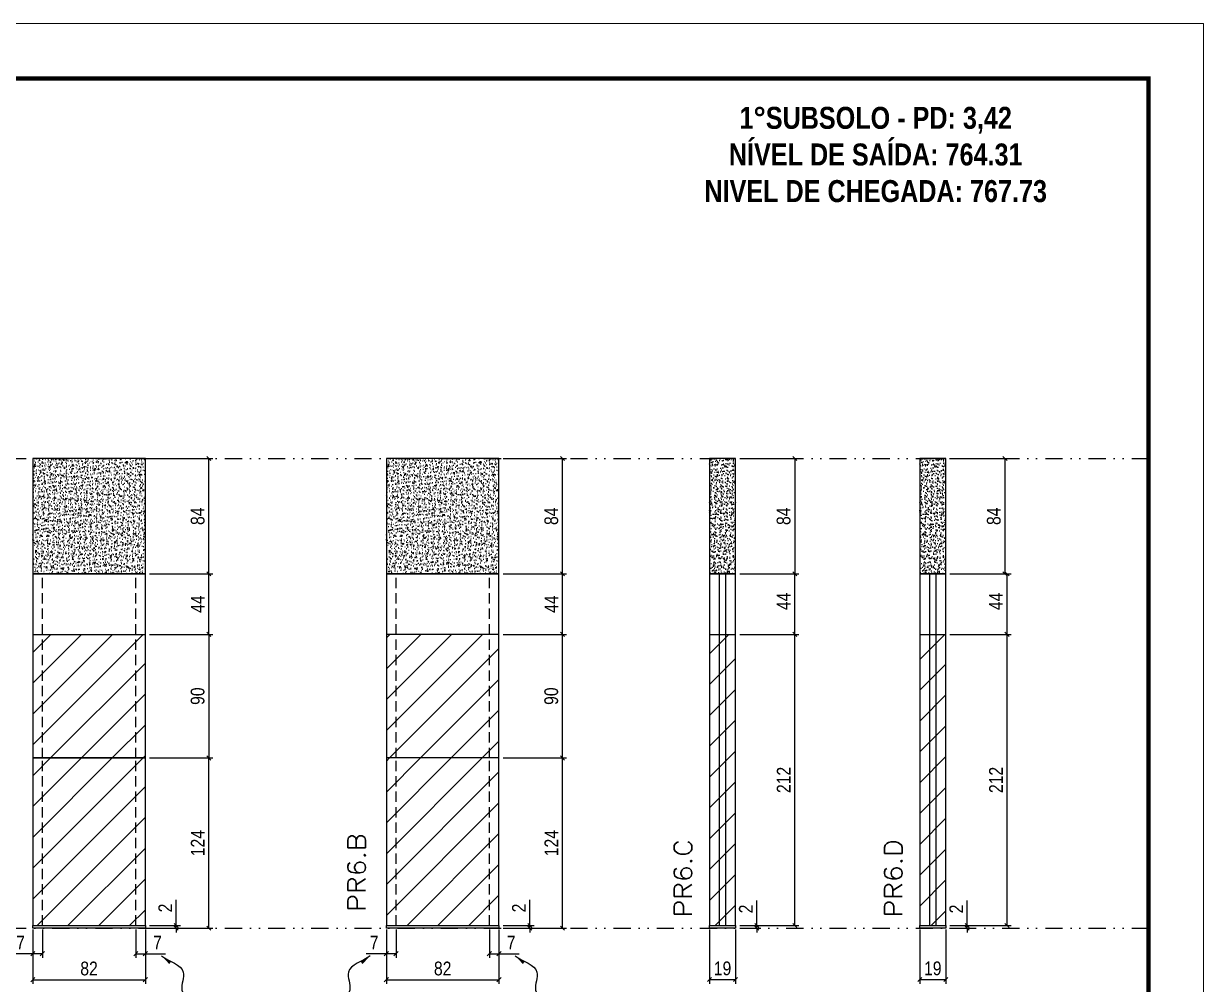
# Model space of a CAD drawing. Extents: x 2102 to 8383, y -13264 to 2718.
# Drawn here: x 5898 to 6757, y -8319 to -7620 of the extents above; entities that cross this region are included whole.
import ezdxf

# ---------------------------------------------------------------- set-up
doc = ezdxf.new("R2010")
doc.units = 0
for name, pattern in [('DASHED', [0.75, 0.5, -0.25]), ('DIVIDE2', [0.625, 0.25, -0.125, 0, -0.125, 0, -0.125]), ('HIDDEN', [0.375, 0.25, -0.125])]:
    doc.linetypes.add(name, pattern=pattern)
for name, color, linetype in [('COTA', 241, 'Continuous'), ('NOMENCLATURA', 7, 'Continuous'), ('Nível', 160, 'Continuous'), ('Painéis', 200, 'Continuous'), ('SARR_2.2x7', 40, 'Continuous'), ('Sarrafo de Pressão', 42, 'HIDDEN')]:
    doc.layers.add(name, color=color, linetype=linetype)
for name, color, linetype, lineweight in [('Folhas', 255, 'Continuous', 9), ('Hachura', 251, 'Continuous', 9), ('SARRAFO DE PRESSAO', 251, 'DASHED', 9), ('Texto Seção', 7, 'Continuous', 15)]:
    doc.layers.add(name, color=color, linetype=linetype, lineweight=lineweight)
doc.styles.add('COTA TECNICA', font='techl___.ttf', dxfattribs={"height": 10})
doc.styles.add('COTA TECNICA-50', font='techl___.ttf', dxfattribs={"height": 10})
doc.styles.add('REGUA-120', font='ROMANS.shx', dxfattribs={"height": 15})
doc.styles.add('ROMANC', font='techb___.ttf', dxfattribs={"height": 2.5})
doc.styles.get("Standard").update_dxf_attribs({"font": 'arial.ttf'})
doc.dimstyles.new('COTA PAINEL-50', dxfattribs={"dimtxt": 10, "dimasz": 3, "dimexe": 3, "dimexo": 3, "dimgap": 3, "dimtad": 1, "dimdec": 1, "dimzin": 12, "dimdsep": 46, "dimtxsty": 'COTA TECNICA-50', "dimblk1": 'OBLIQUE', "dimblk2": 'OBLIQUE', "dimsah": 1, "dimcen": 0.9, "dimclrd": 4, "dimclre": 4, "dimclrt": 240, "dimadec": 1, "dimazin": 3, "dimtfac": 1, "dimtdec": 1, "dimtmove": 0, "dimatfit": 3, "dimfxl": 1, "dimtolj": 1, "dimtzin": 12, "dimarcsym": 0})
doc.dimstyles.new('PAINEL', dxfattribs={"dimtxt": 10, "dimasz": 3, "dimexe": 3, "dimexo": 3, "dimgap": 3, "dimtad": 1, "dimdec": 1, "dimzin": 12, "dimdsep": 46, "dimtxsty": 'COTA TECNICA', "dimblk1": 'OBLIQUE', "dimblk2": 'OBLIQUE', "dimsah": 1, "dimcen": 0.9, "dimclrd": 4, "dimclre": 4, "dimclrt": 240, "dimadec": 1, "dimazin": 3, "dimtfac": 1, "dimtdec": 1, "dimtmove": 0, "dimatfit": 3, "dimfxl": 1, "dimtolj": 1, "dimtzin": 12, "dimarcsym": 0})
doc.dimstyles.get("Standard").update_dxf_attribs({"dimtxt": 0.18, "dimasz": 0.18, "dimexe": 0.18, "dimexo": 0.0625, "dimgap": 0.09, "dimtad": 0, "dimtih": 1, "dimtoh": 1, "dimdec": 4, "dimzin": 0, "dimdsep": 46, "dimtxsty": 'Standard', "dimcen": 0.09, "dimadec": 0, "dimazin": 0, "dimtfac": 1, "dimtdec": 4, "dimtofl": 0, "dimtmove": 0, "dimatfit": 3, "dimfxl": 1, "dimtolj": 1, "dimtzin": 0, "dimarcsym": 0})
pattern_1 = [(45, (-128503.716, -32522.603), (-11.2253202, 11.2253202), [])]

# ---------------------------------------------------------------- blocks, each defined once
blk = doc.blocks.new('9999999999')
at = {"layer": 'Folhas'}
blk.add_lwpolyline([(98138.98, 34190.21), (99623.98, 34190.21), (99623.98, 35240.21), (98138.98, 35240.21)], close=True, dxfattribs=at)
at = {"layer": 'Folhas', "color": 30, "const_width": 3}
blk.add_lwpolyline([(98213.98, 34230.21), (99583.98, 34230.21), (99583.98, 35200.21), (98213.98, 35200.21)], close=True, dxfattribs=at)
blk = doc.blocks.new('_Oblique')
at = {"color": 0, "linetype": 'ByBlock', "lineweight": -2}
blk.add_line((-0.5, -0.5), (0.5, 0.5), dxfattribs=at)
blk = doc.blocks.new('*D336')
at = {"layer": 'COTA', "color": 4, "lineweight": -2, "transparency": 16777216}
for p, q in [((5904.68, -8279.29), (5904.68, -8318.74)), ((5986.68, -8279.29), (5986.68, -8318.74)), ((5904.68, -8315.74), (5986.68, -8315.74))]:
    blk.add_line(p, q, dxfattribs=at)
at = {"layer": 'Defpoints', "color": 0, "transparency": 16777216}
for p in [(5904.68, -8276.29), (5986.68, -8276.29), (5986.68, -8315.74)]:
    blk.add_point(p, dxfattribs=at)
at = {"layer": 'COTA', "color": 4, "lineweight": -2, "transparency": 16777216, "xscale": 3, "yscale": 3, "zscale": 3, "rotation": 180}
blk.add_blockref('_Oblique', (5904.68, -8315.74), dxfattribs=at)
at = {"layer": 'COTA', "color": 4, "lineweight": -2, "transparency": 16777216, "xscale": 3, "yscale": 3, "zscale": 3}
blk.add_blockref('_Oblique', (5986.68, -8315.74), dxfattribs=at)
at = {"layer": 'COTA', "color": 240, "transparency": 16777216, "insert": (5945.68, -8307.65), "char_height": 10, "attachment_point": 5, "style": 'COTA TECNICA'}
blk.add_mtext('\\A1;82', dxfattribs=at)
blk = doc.blocks.new('*D337')
at = {"layer": 'COTA', "color": 4, "lineweight": -2, "transparency": 16777216}
for p, q in [((5904.68, -8281.29), (5904.68, -8299.8)), ((5911.68, -8279.29), (5911.68, -8299.8)), ((5904.68, -8296.8), (5889.95, -8296.8)), ((5911.68, -8296.8), (5904.68, -8296.8))]:
    blk.add_line(p, q, dxfattribs=at)
at = {"layer": 'Defpoints', "color": 0, "transparency": 16777216}
for p in [(5904.68, -8278.29), (5911.68, -8276.29), (5904.68, -8296.8)]:
    blk.add_point(p, dxfattribs=at)
at = {"layer": 'COTA', "color": 4, "lineweight": -2, "transparency": 16777216, "xscale": 3, "yscale": 3, "zscale": 3, "rotation": 180}
blk.add_blockref('_Oblique', (5904.68, -8296.8), dxfattribs=at)
at = {"layer": 'COTA', "color": 4, "lineweight": -2, "transparency": 16777216, "xscale": 3, "yscale": 3, "zscale": 3}
blk.add_blockref('_Oblique', (5911.68, -8296.8), dxfattribs=at)
at = {"layer": 'COTA', "color": 240, "transparency": 16777216, "insert": (5895.81, -8288.73), "char_height": 10, "attachment_point": 5, "style": 'COTA TECNICA-50'}
blk.add_mtext('\\A1;7', dxfattribs=at)
blk = doc.blocks.new('*D338')
at = {"layer": 'COTA', "color": 4, "lineweight": -2, "transparency": 16777216}
for p, q in [((5979.68, -8279.29), (5979.68, -8299.8)), ((5986.68, -8281.29), (5986.68, -8299.8)), ((5979.68, -8296.8), (5986.68, -8296.8)), ((5986.68, -8296.8), (6001.41, -8296.8))]:
    blk.add_line(p, q, dxfattribs=at)
at = {"layer": 'Defpoints', "color": 0, "transparency": 16777216}
for p in [(5979.68, -8276.29), (5986.68, -8278.29), (5986.68, -8296.8)]:
    blk.add_point(p, dxfattribs=at)
at = {"layer": 'COTA', "color": 4, "lineweight": -2, "transparency": 16777216, "xscale": 3, "yscale": 3, "zscale": 3, "rotation": 180}
blk.add_blockref('_Oblique', (5979.68, -8296.8), dxfattribs=at)
at = {"layer": 'COTA', "color": 4, "lineweight": -2, "transparency": 16777216, "xscale": 3, "yscale": 3, "zscale": 3}
blk.add_blockref('_Oblique', (5986.68, -8296.8), dxfattribs=at)
at = {"layer": 'COTA', "color": 240, "transparency": 16777216, "insert": (5995.54, -8288.73), "char_height": 10, "attachment_point": 5, "style": 'COTA TECNICA-50'}
blk.add_mtext('\\A1;7', dxfattribs=at)
blk = doc.blocks.new('*D339')
at = {"layer": 'COTA', "color": 4, "lineweight": -2, "transparency": 16777216}
for p, q in [((5989.68, -8154.29), (6035.92, -8154.29)), ((6032.92, -8278.29), (6032.92, -8154.29)), ((5989.68, -8278.29), (6035.92, -8278.29))]:
    blk.add_line(p, q, dxfattribs=at)
at = {"layer": 'Defpoints', "color": 0, "transparency": 16777216}
for p in [(5986.68, -8154.29), (6032.92, -8154.29), (5986.68, -8278.29)]:
    blk.add_point(p, dxfattribs=at)
at = {"layer": 'COTA', "color": 4, "lineweight": -2, "transparency": 16777216, "xscale": 3, "yscale": 3, "zscale": 3}
for p, rotation in [((6032.92, -8154.29), 90), ((6032.92, -8278.29), 270)]:
    blk.add_blockref('_Oblique', p, dxfattribs=dict(at, rotation=rotation))
at = {"layer": 'COTA', "color": 240, "transparency": 16777216, "insert": (6024.84, -8216.29), "char_height": 10, "attachment_point": 5, "rotation": 90, "style": 'COTA TECNICA-50'}
blk.add_mtext('\\A1;124', dxfattribs=at)
blk = doc.blocks.new('*D340')
at = {"layer": 'COTA', "color": 4, "lineweight": -2, "transparency": 16777216}
for p, q in [((6009.2, -8276.29), (6009.2, -8257.49)), ((5989.68, -8276.29), (6012.2, -8276.29)), ((5989.68, -8278.29), (6012.2, -8278.29)), ((6009.2, -8278.29), (6009.2, -8276.29)), ((6009.2, -8278.29), (6009.2, -8281.29))]:
    blk.add_line(p, q, dxfattribs=at)
at = {"layer": 'Defpoints', "color": 0, "transparency": 16777216}
for p in [(5986.68, -8276.29), (5986.68, -8278.29), (6009.2, -8278.29)]:
    blk.add_point(p, dxfattribs=at)
at = {"layer": 'COTA', "color": 4, "lineweight": -2, "transparency": 16777216, "xscale": 3, "yscale": 3, "zscale": 3}
for p, rotation in [((6009.2, -8276.29), 270), ((6009.2, -8278.29), 90)]:
    blk.add_blockref('_Oblique', p, dxfattribs=dict(at, rotation=rotation))
at = {"layer": 'COTA', "color": 240, "transparency": 16777216, "insert": (6001.2, -8263.54), "char_height": 10, "attachment_point": 5, "rotation": 90, "style": 'COTA TECNICA-50'}
blk.add_mtext('\\A1;2', dxfattribs=at)
blk = doc.blocks.new('*D341')
at = {"layer": 'COTA', "color": 4, "linetype": 'ByBlock', "lineweight": -2, "transparency": 16777216}
for p, q in [((5989.68, -8020.29), (6035.92, -8020.29)), ((6032.92, -8064.29), (6032.92, -8020.29)), ((5989.68, -8064.29), (6035.92, -8064.29))]:
    blk.add_line(p, q, dxfattribs=at)
at = {"layer": 'Defpoints', "color": 0, "linetype": 'ByBlock', "transparency": 16777216}
for p in [(5986.68, -8020.29), (6032.92, -8020.29), (5986.68, -8064.29)]:
    blk.add_point(p, dxfattribs=at)
at = {"layer": 'COTA', "color": 4, "linetype": 'ByBlock', "lineweight": -2, "transparency": 16777216, "xscale": 3, "yscale": 3, "zscale": 3}
for p, rotation in [((6032.92, -8020.29), 90), ((6032.92, -8064.29), 270)]:
    blk.add_blockref('_Oblique', p, dxfattribs=dict(at, rotation=rotation))
at = {"layer": 'COTA', "color": 240, "linetype": 'ByBlock', "transparency": 16777216, "insert": (6024.84, -8042.29), "char_height": 10, "attachment_point": 5, "rotation": 90, "style": 'COTA TECNICA'}
blk.add_mtext('\\A1;44', dxfattribs=at)
blk = doc.blocks.new('*D342')
at = {"layer": 'COTA', "color": 4, "lineweight": -2, "transparency": 16777216}
for p, q in [((6162.24, -8279.29), (6162.24, -8318.74)), ((6244.24, -8279.29), (6244.24, -8318.74)), ((6162.24, -8315.74), (6244.24, -8315.74))]:
    blk.add_line(p, q, dxfattribs=at)
at = {"layer": 'Defpoints', "color": 0, "transparency": 16777216}
for p in [(6162.24, -8276.29), (6244.24, -8276.29), (6244.24, -8315.74)]:
    blk.add_point(p, dxfattribs=at)
at = {"layer": 'COTA', "color": 4, "lineweight": -2, "transparency": 16777216, "xscale": 3, "yscale": 3, "zscale": 3, "rotation": 180}
blk.add_blockref('_Oblique', (6162.24, -8315.74), dxfattribs=at)
at = {"layer": 'COTA', "color": 4, "lineweight": -2, "transparency": 16777216, "xscale": 3, "yscale": 3, "zscale": 3}
blk.add_blockref('_Oblique', (6244.24, -8315.74), dxfattribs=at)
at = {"layer": 'COTA', "color": 240, "transparency": 16777216, "insert": (6203.24, -8307.65), "char_height": 10, "attachment_point": 5, "style": 'COTA TECNICA'}
blk.add_mtext('\\A1;82', dxfattribs=at)
blk = doc.blocks.new('*D343')
at = {"layer": 'COTA', "color": 4, "lineweight": -2, "transparency": 16777216}
for p, q in [((6162.24, -8281.29), (6162.24, -8299.8)), ((6169.24, -8279.29), (6169.24, -8299.8)), ((6162.24, -8296.8), (6147.51, -8296.8)), ((6169.24, -8296.8), (6162.24, -8296.8))]:
    blk.add_line(p, q, dxfattribs=at)
at = {"layer": 'Defpoints', "color": 0, "transparency": 16777216}
for p in [(6162.24, -8278.29), (6169.24, -8276.29), (6162.24, -8296.8)]:
    blk.add_point(p, dxfattribs=at)
at = {"layer": 'COTA', "color": 4, "lineweight": -2, "transparency": 16777216, "xscale": 3, "yscale": 3, "zscale": 3, "rotation": 180}
blk.add_blockref('_Oblique', (6162.24, -8296.8), dxfattribs=at)
at = {"layer": 'COTA', "color": 4, "lineweight": -2, "transparency": 16777216, "xscale": 3, "yscale": 3, "zscale": 3}
blk.add_blockref('_Oblique', (6169.24, -8296.8), dxfattribs=at)
at = {"layer": 'COTA', "color": 240, "transparency": 16777216, "insert": (6153.38, -8288.73), "char_height": 10, "attachment_point": 5, "style": 'COTA TECNICA-50'}
blk.add_mtext('\\A1;7', dxfattribs=at)
blk = doc.blocks.new('*D344')
at = {"layer": 'COTA', "color": 4, "lineweight": -2, "transparency": 16777216}
for p, q in [((6237.24, -8279.29), (6237.24, -8299.8)), ((6244.24, -8281.29), (6244.24, -8299.8)), ((6237.24, -8296.8), (6244.24, -8296.8)), ((6244.24, -8296.8), (6258.97, -8296.8))]:
    blk.add_line(p, q, dxfattribs=at)
at = {"layer": 'Defpoints', "color": 0, "transparency": 16777216}
for p in [(6237.24, -8276.29), (6244.24, -8278.29), (6244.24, -8296.8)]:
    blk.add_point(p, dxfattribs=at)
at = {"layer": 'COTA', "color": 4, "lineweight": -2, "transparency": 16777216, "xscale": 3, "yscale": 3, "zscale": 3, "rotation": 180}
blk.add_blockref('_Oblique', (6237.24, -8296.8), dxfattribs=at)
at = {"layer": 'COTA', "color": 4, "lineweight": -2, "transparency": 16777216, "xscale": 3, "yscale": 3, "zscale": 3}
blk.add_blockref('_Oblique', (6244.24, -8296.8), dxfattribs=at)
at = {"layer": 'COTA', "color": 240, "transparency": 16777216, "insert": (6253.11, -8288.73), "char_height": 10, "attachment_point": 5, "style": 'COTA TECNICA-50'}
blk.add_mtext('\\A1;7', dxfattribs=at)
blk = doc.blocks.new('*D345')
at = {"layer": 'COTA', "color": 4, "lineweight": -2, "transparency": 16777216}
for p, q in [((6247.24, -8154.29), (6293.48, -8154.29)), ((6290.48, -8278.29), (6290.48, -8154.29)), ((6247.24, -8278.29), (6293.48, -8278.29))]:
    blk.add_line(p, q, dxfattribs=at)
at = {"layer": 'Defpoints', "color": 0, "transparency": 16777216}
for p in [(6244.24, -8154.29), (6290.48, -8154.29), (6244.24, -8278.29)]:
    blk.add_point(p, dxfattribs=at)
at = {"layer": 'COTA', "color": 4, "lineweight": -2, "transparency": 16777216, "xscale": 3, "yscale": 3, "zscale": 3}
for p, rotation in [((6290.48, -8154.29), 90), ((6290.48, -8278.29), 270)]:
    blk.add_blockref('_Oblique', p, dxfattribs=dict(at, rotation=rotation))
at = {"layer": 'COTA', "color": 240, "transparency": 16777216, "insert": (6282.41, -8216.29), "char_height": 10, "attachment_point": 5, "rotation": 90, "style": 'COTA TECNICA-50'}
blk.add_mtext('\\A1;124', dxfattribs=at)
blk = doc.blocks.new('*D346')
at = {"layer": 'COTA', "color": 4, "lineweight": -2, "transparency": 16777216}
for p, q in [((6266.77, -8276.29), (6266.77, -8257.49)), ((6247.24, -8276.29), (6269.77, -8276.29)), ((6247.24, -8278.29), (6269.77, -8278.29)), ((6266.77, -8278.29), (6266.77, -8276.29)), ((6266.77, -8278.29), (6266.77, -8281.29))]:
    blk.add_line(p, q, dxfattribs=at)
at = {"layer": 'Defpoints', "color": 0, "transparency": 16777216}
for p in [(6244.24, -8276.29), (6244.24, -8278.29), (6266.77, -8278.29)]:
    blk.add_point(p, dxfattribs=at)
at = {"layer": 'COTA', "color": 4, "lineweight": -2, "transparency": 16777216, "xscale": 3, "yscale": 3, "zscale": 3}
for p, rotation in [((6266.77, -8276.29), 270), ((6266.77, -8278.29), 90)]:
    blk.add_blockref('_Oblique', p, dxfattribs=dict(at, rotation=rotation))
at = {"layer": 'COTA', "color": 240, "transparency": 16777216, "insert": (6258.77, -8263.54), "char_height": 10, "attachment_point": 5, "rotation": 90, "style": 'COTA TECNICA-50'}
blk.add_mtext('\\A1;2', dxfattribs=at)
blk = doc.blocks.new('*D347')
at = {"layer": 'COTA', "color": 4, "linetype": 'ByBlock', "lineweight": -2, "transparency": 16777216}
for p, q in [((6247.24, -8020.29), (6293.48, -8020.29)), ((6290.48, -8064.29), (6290.48, -8020.29)), ((6247.24, -8064.29), (6293.48, -8064.29))]:
    blk.add_line(p, q, dxfattribs=at)
at = {"layer": 'Defpoints', "color": 0, "linetype": 'ByBlock', "transparency": 16777216}
for p in [(6244.24, -8020.29), (6290.48, -8020.29), (6244.24, -8064.29)]:
    blk.add_point(p, dxfattribs=at)
at = {"layer": 'COTA', "color": 4, "linetype": 'ByBlock', "lineweight": -2, "transparency": 16777216, "xscale": 3, "yscale": 3, "zscale": 3}
for p, rotation in [((6290.48, -8020.29), 90), ((6290.48, -8064.29), 270)]:
    blk.add_blockref('_Oblique', p, dxfattribs=dict(at, rotation=rotation))
at = {"layer": 'COTA', "color": 240, "linetype": 'ByBlock', "transparency": 16777216, "insert": (6282.41, -8042.29), "char_height": 10, "attachment_point": 5, "rotation": 90, "style": 'COTA TECNICA'}
blk.add_mtext('\\A1;44', dxfattribs=at)
blk = doc.blocks.new('*D348')
at = {"layer": 'COTA', "color": 4, "lineweight": -2, "transparency": 16777216}
for p, q in [((6397.58, -8279.29), (6397.58, -8318.64)), ((6416.58, -8279.29), (6416.58, -8318.64)), ((6397.58, -8315.64), (6416.58, -8315.64))]:
    blk.add_line(p, q, dxfattribs=at)
at = {"layer": 'Defpoints', "color": 0, "transparency": 16777216}
for p in [(6397.58, -8276.29), (6416.58, -8276.29), (6416.58, -8315.64)]:
    blk.add_point(p, dxfattribs=at)
at = {"layer": 'COTA', "color": 4, "lineweight": -2, "transparency": 16777216, "xscale": 3, "yscale": 3, "zscale": 3, "rotation": 180}
blk.add_blockref('_Oblique', (6397.58, -8315.64), dxfattribs=at)
at = {"layer": 'COTA', "color": 4, "lineweight": -2, "transparency": 16777216, "xscale": 3, "yscale": 3, "zscale": 3}
blk.add_blockref('_Oblique', (6416.58, -8315.64), dxfattribs=at)
at = {"layer": 'COTA', "color": 240, "transparency": 16777216, "insert": (6407.08, -8307.55), "char_height": 10, "attachment_point": 5, "style": 'COTA TECNICA'}
blk.add_mtext('\\A1;19', dxfattribs=at)
blk = doc.blocks.new('*D349')
at = {"layer": 'COTA', "color": 4, "lineweight": -2, "transparency": 16777216}
for p, q in [((6432.03, -8276.29), (6432.03, -8258.18)), ((6419.58, -8276.29), (6435.03, -8276.29)), ((6419.58, -8278.29), (6435.03, -8278.29)), ((6432.03, -8278.29), (6432.03, -8276.29)), ((6432.03, -8278.29), (6432.03, -8281.29))]:
    blk.add_line(p, q, dxfattribs=at)
at = {"layer": 'Defpoints', "color": 0, "transparency": 16777216}
for p in [(6416.58, -8276.29), (6416.58, -8278.29), (6432.03, -8276.29)]:
    blk.add_point(p, dxfattribs=at)
at = {"layer": 'COTA', "color": 4, "lineweight": -2, "transparency": 16777216, "xscale": 3, "yscale": 3, "zscale": 3}
for p, rotation in [((6432.03, -8276.29), 270), ((6432.03, -8278.29), 90)]:
    blk.add_blockref('_Oblique', p, dxfattribs=dict(at, rotation=rotation))
at = {"layer": 'COTA', "color": 240, "transparency": 16777216, "insert": (6424.03, -8264.23), "char_height": 10, "attachment_point": 5, "rotation": 90, "style": 'COTA TECNICA-50'}
blk.add_mtext('\\A1;2', dxfattribs=at)
blk = doc.blocks.new('*D1072')
at = {"layer": 'COTA', "color": 4, "linetype": 'ByBlock', "lineweight": -2, "transparency": 16777216}
for p, q in [((6419.58, -7936.29), (6462.66, -7936.29)), ((6459.66, -7936.29), (6459.66, -8020.29)), ((6419.58, -8020.29), (6462.66, -8020.29))]:
    blk.add_line(p, q, dxfattribs=at)
at = {"layer": 'Defpoints', "color": 0, "linetype": 'ByBlock', "transparency": 16777216}
for p in [(6416.58, -7936.29), (6416.58, -8020.29), (6459.66, -8020.29)]:
    blk.add_point(p, dxfattribs=at)
at = {"layer": 'COTA', "color": 4, "linetype": 'ByBlock', "lineweight": -2, "transparency": 16777216, "xscale": 3, "yscale": 3, "zscale": 3}
for p, rotation in [((6459.66, -7936.29), 90), ((6459.66, -8020.29), 270)]:
    blk.add_blockref('_Oblique', p, dxfattribs=dict(at, rotation=rotation))
at = {"layer": 'COTA', "color": 240, "linetype": 'ByBlock', "transparency": 16777216, "insert": (6451.57, -7978.29), "char_height": 10, "attachment_point": 5, "rotation": 90, "style": 'COTA TECNICA'}
blk.add_mtext('\\A1;84', dxfattribs=at)
blk = doc.blocks.new('*D1073')
at = {"layer": 'COTA', "color": 4, "linetype": 'ByBlock', "lineweight": -2, "transparency": 16777216}
for p, q in [((6419.58, -8064.29), (6462.66, -8064.29)), ((6459.66, -8276.29), (6459.66, -8064.29)), ((6419.58, -8276.29), (6462.66, -8276.29))]:
    blk.add_line(p, q, dxfattribs=at)
at = {"layer": 'Defpoints', "color": 0, "linetype": 'ByBlock', "transparency": 16777216}
for p in [(6416.58, -8064.29), (6459.66, -8064.29), (6416.58, -8276.29)]:
    blk.add_point(p, dxfattribs=at)
at = {"layer": 'COTA', "color": 4, "linetype": 'ByBlock', "lineweight": -2, "transparency": 16777216, "xscale": 3, "yscale": 3, "zscale": 3}
for p, rotation in [((6459.66, -8064.29), 90), ((6459.66, -8276.29), 270)]:
    blk.add_blockref('_Oblique', p, dxfattribs=dict(at, rotation=rotation))
at = {"layer": 'COTA', "color": 240, "linetype": 'ByBlock', "transparency": 16777216, "insert": (6451.6, -8170.29), "char_height": 10, "attachment_point": 5, "rotation": 90, "style": 'COTA TECNICA'}
blk.add_mtext('\\A1;212', dxfattribs=at)
blk = doc.blocks.new('*D1074')
at = {"layer": 'COTA', "color": 4, "linetype": 'ByBlock', "lineweight": -2, "transparency": 16777216}
for p, q in [((6419.58, -8020.29), (6462.66, -8020.29)), ((6459.66, -8064.29), (6459.66, -8020.29)), ((6419.58, -8064.29), (6462.66, -8064.29))]:
    blk.add_line(p, q, dxfattribs=at)
at = {"layer": 'Defpoints', "color": 0, "linetype": 'ByBlock', "transparency": 16777216}
for p in [(6416.58, -8020.29), (6459.66, -8020.29), (6416.58, -8064.29)]:
    blk.add_point(p, dxfattribs=at)
at = {"layer": 'COTA', "color": 4, "linetype": 'ByBlock', "lineweight": -2, "transparency": 16777216, "xscale": 3, "yscale": 3, "zscale": 3}
for p, rotation in [((6459.66, -8020.29), 90), ((6459.66, -8064.29), 270)]:
    blk.add_blockref('_Oblique', p, dxfattribs=dict(at, rotation=rotation))
at = {"layer": 'COTA', "color": 240, "linetype": 'ByBlock', "transparency": 16777216, "insert": (6451.59, -8040.29), "char_height": 10, "attachment_point": 5, "rotation": 90, "style": 'COTA TECNICA'}
blk.add_mtext('\\A1;44', dxfattribs=at)
blk = doc.blocks.new('*D350')
at = {"layer": 'COTA', "color": 4, "lineweight": -2, "transparency": 16777216}
for p, q in [((6550.68, -8279.29), (6550.68, -8318.64)), ((6569.68, -8279.29), (6569.68, -8318.64)), ((6550.68, -8315.64), (6569.68, -8315.64))]:
    blk.add_line(p, q, dxfattribs=at)
at = {"layer": 'Defpoints', "color": 0, "transparency": 16777216}
for p in [(6550.68, -8276.29), (6569.68, -8276.29), (6569.68, -8315.64)]:
    blk.add_point(p, dxfattribs=at)
at = {"layer": 'COTA', "color": 4, "lineweight": -2, "transparency": 16777216, "xscale": 3, "yscale": 3, "zscale": 3, "rotation": 180}
blk.add_blockref('_Oblique', (6550.68, -8315.64), dxfattribs=at)
at = {"layer": 'COTA', "color": 4, "lineweight": -2, "transparency": 16777216, "xscale": 3, "yscale": 3, "zscale": 3}
blk.add_blockref('_Oblique', (6569.68, -8315.64), dxfattribs=at)
at = {"layer": 'COTA', "color": 240, "transparency": 16777216, "insert": (6560.18, -8307.55), "char_height": 10, "attachment_point": 5, "style": 'COTA TECNICA'}
blk.add_mtext('\\A1;19', dxfattribs=at)
blk = doc.blocks.new('*D351')
at = {"layer": 'COTA', "color": 4, "lineweight": -2, "transparency": 16777216}
for p, q in [((6585.3, -8276.29), (6585.3, -8258.18)), ((6572.68, -8276.29), (6588.3, -8276.29)), ((6572.68, -8278.29), (6588.3, -8278.29)), ((6585.3, -8278.29), (6585.3, -8276.29)), ((6585.3, -8278.29), (6585.3, -8281.29))]:
    blk.add_line(p, q, dxfattribs=at)
at = {"layer": 'Defpoints', "color": 0, "transparency": 16777216}
for p in [(6569.68, -8276.29), (6569.68, -8278.29), (6585.3, -8276.29)]:
    blk.add_point(p, dxfattribs=at)
at = {"layer": 'COTA', "color": 4, "lineweight": -2, "transparency": 16777216, "xscale": 3, "yscale": 3, "zscale": 3}
for p, rotation in [((6585.3, -8276.29), 270), ((6585.3, -8278.29), 90)]:
    blk.add_blockref('_Oblique', p, dxfattribs=dict(at, rotation=rotation))
at = {"layer": 'COTA', "color": 240, "transparency": 16777216, "insert": (6577.3, -8264.23), "char_height": 10, "attachment_point": 5, "rotation": 90, "style": 'COTA TECNICA-50'}
blk.add_mtext('\\A1;2', dxfattribs=at)
blk = doc.blocks.new('*D1075')
at = {"layer": 'COTA', "color": 4, "linetype": 'ByBlock', "lineweight": -2, "transparency": 16777216}
for p, q in [((6572.68, -7936.29), (6615.76, -7936.29)), ((6612.76, -7936.29), (6612.76, -8020.29)), ((6572.68, -8020.29), (6615.76, -8020.29))]:
    blk.add_line(p, q, dxfattribs=at)
at = {"layer": 'Defpoints', "color": 0, "linetype": 'ByBlock', "transparency": 16777216}
for p in [(6569.68, -7936.29), (6569.68, -8020.29), (6612.76, -8020.29)]:
    blk.add_point(p, dxfattribs=at)
at = {"layer": 'COTA', "color": 4, "linetype": 'ByBlock', "lineweight": -2, "transparency": 16777216, "xscale": 3, "yscale": 3, "zscale": 3}
for p, rotation in [((6612.76, -7936.29), 90), ((6612.76, -8020.29), 270)]:
    blk.add_blockref('_Oblique', p, dxfattribs=dict(at, rotation=rotation))
at = {"layer": 'COTA', "color": 240, "linetype": 'ByBlock', "transparency": 16777216, "insert": (6604.67, -7978.29), "char_height": 10, "attachment_point": 5, "rotation": 90, "style": 'COTA TECNICA'}
blk.add_mtext('\\A1;84', dxfattribs=at)
blk = doc.blocks.new('*D1076')
at = {"layer": 'COTA', "color": 4, "linetype": 'ByBlock', "lineweight": -2, "transparency": 16777216}
for p, q in [((6572.68, -8064.29), (6617.26, -8064.29)), ((6614.26, -8276.29), (6614.26, -8064.29)), ((6572.68, -8276.29), (6617.26, -8276.29))]:
    blk.add_line(p, q, dxfattribs=at)
at = {"layer": 'Defpoints', "color": 0, "linetype": 'ByBlock', "transparency": 16777216}
for p in [(6569.68, -8064.29), (6614.26, -8064.29), (6569.68, -8276.29)]:
    blk.add_point(p, dxfattribs=at)
at = {"layer": 'COTA', "color": 4, "linetype": 'ByBlock', "lineweight": -2, "transparency": 16777216, "xscale": 3, "yscale": 3, "zscale": 3}
for p, rotation in [((6614.26, -8064.29), 90), ((6614.26, -8276.29), 270)]:
    blk.add_blockref('_Oblique', p, dxfattribs=dict(at, rotation=rotation))
at = {"layer": 'COTA', "color": 240, "linetype": 'ByBlock', "transparency": 16777216, "insert": (6606.21, -8170.29), "char_height": 10, "attachment_point": 5, "rotation": 90, "style": 'COTA TECNICA'}
blk.add_mtext('\\A1;212', dxfattribs=at)
blk = doc.blocks.new('*D1077')
at = {"layer": 'COTA', "color": 4, "linetype": 'ByBlock', "lineweight": -2, "transparency": 16777216}
for p, q in [((6572.68, -8020.29), (6617.26, -8020.29)), ((6614.26, -8064.29), (6614.26, -8020.29)), ((6572.68, -8064.29), (6617.26, -8064.29))]:
    blk.add_line(p, q, dxfattribs=at)
at = {"layer": 'Defpoints', "color": 0, "linetype": 'ByBlock', "transparency": 16777216}
for p in [(6569.68, -8020.29), (6614.26, -8020.29), (6569.68, -8064.29)]:
    blk.add_point(p, dxfattribs=at)
at = {"layer": 'COTA', "color": 4, "linetype": 'ByBlock', "lineweight": -2, "transparency": 16777216, "xscale": 3, "yscale": 3, "zscale": 3}
for p, rotation in [((6614.26, -8020.29), 90), ((6614.26, -8064.29), 270)]:
    blk.add_blockref('_Oblique', p, dxfattribs=dict(at, rotation=rotation))
at = {"layer": 'COTA', "color": 240, "linetype": 'ByBlock', "transparency": 16777216, "insert": (6606.19, -8040.29), "char_height": 10, "attachment_point": 5, "rotation": 90, "style": 'COTA TECNICA'}
blk.add_mtext('\\A1;44', dxfattribs=at)
blk = doc.blocks.new('*D1040')
at = {"layer": 'COTA', "color": 4, "linetype": 'ByBlock', "lineweight": -2, "transparency": 16777216}
for p, q in [((5989.68, -8064.29), (6035.92, -8064.29)), ((6032.92, -8064.29), (6032.92, -8154.29)), ((5989.68, -8154.29), (6035.92, -8154.29))]:
    blk.add_line(p, q, dxfattribs=at)
at = {"layer": 'Defpoints', "color": 0, "linetype": 'ByBlock', "transparency": 16777216}
for p in [(5986.68, -8064.29), (5986.68, -8154.29), (6032.92, -8154.29)]:
    blk.add_point(p, dxfattribs=at)
at = {"layer": 'COTA', "color": 4, "linetype": 'ByBlock', "lineweight": -2, "transparency": 16777216, "xscale": 3, "yscale": 3, "zscale": 3}
for p, rotation in [((6032.92, -8064.29), 90), ((6032.92, -8154.29), 270)]:
    blk.add_blockref('_Oblique', p, dxfattribs=dict(at, rotation=rotation))
at = {"layer": 'COTA', "color": 240, "linetype": 'ByBlock', "transparency": 16777216, "insert": (6024.78, -8109.29), "char_height": 10, "attachment_point": 5, "rotation": 90, "style": 'COTA TECNICA'}
blk.add_mtext('\\A1;90', dxfattribs=at)
blk = doc.blocks.new('*D261')
at = {"layer": 'COTA', "color": 4, "linetype": 'ByBlock', "lineweight": -2, "transparency": 16777216}
for p, q in [((6247.24, -8064.29), (6293.48, -8064.29)), ((6290.48, -8154.29), (6290.48, -8064.29)), ((6247.24, -8154.29), (6293.48, -8154.29))]:
    blk.add_line(p, q, dxfattribs=at)
at = {"layer": 'Defpoints', "color": 0, "linetype": 'ByBlock', "transparency": 16777216}
for p in [(6244.24, -8064.29), (6290.48, -8064.29), (6244.24, -8154.29)]:
    blk.add_point(p, dxfattribs=at)
at = {"layer": 'COTA', "color": 4, "linetype": 'ByBlock', "lineweight": -2, "transparency": 16777216, "xscale": 3, "yscale": 3, "zscale": 3}
for p, rotation in [((6290.48, -8064.29), 90), ((6290.48, -8154.29), 270)]:
    blk.add_blockref('_Oblique', p, dxfattribs=dict(at, rotation=rotation))
at = {"layer": 'COTA', "color": 240, "linetype": 'ByBlock', "transparency": 16777216, "insert": (6282.35, -8109.29), "char_height": 10, "attachment_point": 5, "rotation": 90, "style": 'COTA TECNICA'}
blk.add_mtext('\\A1;90', dxfattribs=at)
blk = doc.blocks.new('*D1041')
at = {"layer": 'COTA', "color": 4, "linetype": 'ByBlock', "lineweight": -2, "transparency": 16777216}
for p, q in [((5989.68, -7936.29), (6035.92, -7936.29)), ((6032.92, -8020.29), (6032.92, -7936.29)), ((5989.68, -8020.29), (6035.92, -8020.29))]:
    blk.add_line(p, q, dxfattribs=at)
at = {"layer": 'Defpoints', "color": 0, "linetype": 'ByBlock', "transparency": 16777216}
for p in [(5986.68, -7936.29), (6032.92, -7936.29), (5986.68, -8020.29)]:
    blk.add_point(p, dxfattribs=at)
at = {"layer": 'COTA', "color": 4, "linetype": 'ByBlock', "lineweight": -2, "transparency": 16777216, "xscale": 3, "yscale": 3, "zscale": 3}
for p, rotation in [((6032.92, -7936.29), 90), ((6032.92, -8020.29), 270)]:
    blk.add_blockref('_Oblique', p, dxfattribs=dict(at, rotation=rotation))
at = {"layer": 'COTA', "color": 240, "linetype": 'ByBlock', "transparency": 16777216, "insert": (6024.82, -7978.29), "char_height": 10, "attachment_point": 5, "rotation": 90, "style": 'COTA TECNICA'}
blk.add_mtext('\\A1;84', dxfattribs=at)
blk = doc.blocks.new('*D1042')
at = {"layer": 'COTA', "color": 4, "linetype": 'ByBlock', "lineweight": -2, "transparency": 16777216}
for p, q in [((6247.24, -7936.29), (6293.48, -7936.29)), ((6290.48, -8020.29), (6290.48, -7936.29)), ((6247.24, -8020.29), (6293.48, -8020.29))]:
    blk.add_line(p, q, dxfattribs=at)
at = {"layer": 'Defpoints', "color": 0, "linetype": 'ByBlock', "transparency": 16777216}
for p in [(6244.24, -7936.29), (6290.48, -7936.29), (6244.24, -8020.29)]:
    blk.add_point(p, dxfattribs=at)
at = {"layer": 'COTA', "color": 4, "linetype": 'ByBlock', "lineweight": -2, "transparency": 16777216, "xscale": 3, "yscale": 3, "zscale": 3}
for p, rotation in [((6290.48, -7936.29), 90), ((6290.48, -8020.29), 270)]:
    blk.add_blockref('_Oblique', p, dxfattribs=dict(at, rotation=rotation))
at = {"layer": 'COTA', "color": 240, "linetype": 'ByBlock', "transparency": 16777216, "insert": (6282.39, -7978.29), "char_height": 10, "attachment_point": 5, "rotation": 90, "style": 'COTA TECNICA'}
blk.add_mtext('\\A1;84', dxfattribs=at)

msp = doc.modelspace()

# ---------------------------------------------------------------- hatches: boundary and pattern name
at = {"layer": 'COTA', "linetype": 'ByBlock'}
h = msp.add_hatch(dxfattribs=at)
h.set_pattern_fill('AR-CONC', color=256, scale=0.03)
h.set_pattern_definition([(50, (-128503.716, -32526.6026), (5.46554007, -0.47817257), [0.5715, -6.2865]), (355, (-128503.716, -32526.6026), (-1.05730264, 5.73170536), [0.4572, -5.02921753]), (100.4514447, (-128503.2604, -32526.6424), (4.40823741, 5.25353256), [0.48570026, -5.34270734]), (46.1842, (-128503.716, -32525.0786), (8.13237123, -1.26126984), [0.85725, -9.42975]), (96.6355576, (-128503.038, -32525.184), (7.122124, 7.42278374), [0.7285507, -8.01406824]), (351.184151, (-128503.716, -32525.079), (7.122124, 7.42278374), [0.685799, -7.54379196]), (21, (-128502.954, -32525.4596), (4.54843174, -3.06795595), [0.5715, -6.2865]), (326, (-128502.954, -32525.4596), (1.85406085, 5.52563898), [0.4572, -5.0292]), (71.451445, (-128502.575, -32525.715), (6.40249258, 2.45768307), [0.48570026, -5.34269813]), (37.5, (-128503.7158, -32526.6026), (0.092658098, 2.536651166), [0, -4.96824, 0, -5.1054, 0, -5.04825]), (7.5, (-128503.7158, -32526.6026), (2.004589875, 3.005417245), [0, -2.91084, 0, -4.85394, 0, -1.92405]), (327.5, (-128505.415, -32526.6026), (4.067717855, -0.17186232), [0, -1.905, 0, -5.9436, 0, -7.8867]), (317.5, (-128506.177, -32526.6026), (4.44387544, 0.76279473), [0, -2.4765, 0, -3.94716, 0, -5.6007])])
h.paths.add_polyline_path([(5904.68, -8020.29), (5986.68, -8020.29), (5986.68, -7936.29), (5904.68, -7936.29)])
h = msp.add_hatch(dxfattribs=at)
h.set_pattern_fill('AR-CONC', color=256, scale=0.03)
h.set_pattern_definition([(50, (-128246.149, -32526.6026), (5.46554007, -0.47817257), [0.5715, -6.2865]), (355, (-128246.149, -32526.6026), (-1.05730264, 5.73170536), [0.4572, -5.02921753]), (100.4514447, (-128245.6935, -32526.6424), (4.40823741, 5.25353256), [0.48570026, -5.34270734]), (46.1842, (-128246.149, -32525.0786), (8.13237123, -1.26126984), [0.85725, -9.42975]), (96.6355576, (-128245.471, -32525.184), (7.122124, 7.42278374), [0.7285507, -8.01406824]), (351.184151, (-128246.149, -32525.079), (7.122124, 7.42278374), [0.685799, -7.54379196]), (21, (-128245.387, -32525.4596), (4.54843174, -3.06795595), [0.5715, -6.2865]), (326, (-128245.387, -32525.4596), (1.85406085, 5.52563898), [0.4572, -5.0292]), (71.451445, (-128245.008, -32525.715), (6.40249258, 2.45768307), [0.48570026, -5.34269813]), (37.5, (-128246.149, -32526.6026), (0.092658098, 2.536651166), [0, -4.96824, 0, -5.1054, 0, -5.04825]), (7.5, (-128246.149, -32526.6026), (2.004589875, 3.005417245), [0, -2.91084, 0, -4.85394, 0, -1.92405]), (327.5, (-128247.8482, -32526.6026), (4.067717855, -0.17186232), [0, -1.905, 0, -5.9436, 0, -7.8867]), (317.5, (-128248.6102, -32526.6026), (4.44387544, 0.76279473), [0, -2.4765, 0, -3.94716, 0, -5.6007])])
h.paths.add_polyline_path([(6162.24, -8020.29), (6244.24, -8020.29), (6244.24, -7936.29), (6162.24, -7936.29)])
h = msp.add_hatch(dxfattribs=at)
h.set_pattern_fill('AR-CONC', color=256, scale=0.03)
h.set_pattern_definition([(50, (-125494.074, -41746.2035), (5.46554007, -0.47817257), [0.5715, -6.2865]), (355, (-125494.074, -41746.2035), (-1.05730264, 5.73170536), [0.4572, -5.02921753]), (100.4514447, (-125493.6185, -41746.2433), (4.40823741, 5.25353256), [0.48570026, -5.34270734]), (46.1842, (-125494.074, -41744.6795), (8.13237123, -1.26126984), [0.85725, -9.42975]), (96.6355576, (-125493.396, -41744.7846), (7.122124, 7.42278374), [0.7285507, -8.01406824]), (351.184151, (-125494.074, -41744.6795), (7.122124, 7.42278374), [0.685799, -7.54379196]), (21, (-125493.312, -41745.0605), (4.54843174, -3.06795595), [0.5715, -6.2865]), (326, (-125493.312, -41745.0605), (1.85406085, 5.52563898), [0.4572, -5.0292]), (71.451445, (-125492.933, -41745.316), (6.40249258, 2.45768307), [0.48570026, -5.34269813]), (37.5, (-125494.074, -41746.2035), (0.092658098, 2.536651166), [0, -4.96824, 0, -5.1054, 0, -5.04825]), (7.5, (-125494.074, -41746.2035), (2.004589875, 3.005417245), [0, -2.91084, 0, -4.85394, 0, -1.92405]), (327.5, (-125495.7732, -41746.2035), (4.067717855, -0.17186232), [0, -1.905, 0, -5.9436, 0, -7.8867]), (317.5, (-125496.5352, -41746.2035), (4.44387544, 0.76279473), [0, -2.4765, 0, -3.94716, 0, -5.6007])])
h.paths.add_polyline_path([(6416.58, -7936.29), (6397.58, -7936.29), (6397.58, -8020.29), (6416.58, -8020.29)])
h = msp.add_hatch(dxfattribs=at)
h.set_pattern_fill('AR-CONC', color=256, scale=0.03)
h.set_pattern_definition([(50, (-125340.9713, -41746.2035), (5.46554007, -0.47817257), [0.5715, -6.2865]), (355, (-125340.971, -41746.2035), (-1.05730264, 5.73170536), [0.4572, -5.02921753]), (100.4514447, (-125340.516, -41746.2433), (4.40823741, 5.25353256), [0.48570026, -5.34270734]), (46.1842, (-125340.971, -41744.6795), (8.13237123, -1.26126984), [0.85725, -9.42975]), (96.6355576, (-125340.2936, -41744.7846), (7.122124, 7.42278374), [0.7285507, -8.01406824]), (351.184151, (-125340.971, -41744.6795), (7.122124, 7.42278374), [0.685799, -7.54379196]), (21, (-125340.2093, -41745.0605), (4.54843174, -3.06795595), [0.5715, -6.2865]), (326, (-125340.209, -41745.0605), (1.85406085, 5.52563898), [0.4572, -5.0292]), (71.451445, (-125339.83, -41745.316), (6.40249258, 2.45768307), [0.48570026, -5.34269813]), (37.5, (-125340.9713, -41746.2035), (0.092658098, 2.536651166), [0, -4.96824, 0, -5.1054, 0, -5.04825]), (7.5, (-125340.9713, -41746.2035), (2.004589875, 3.005417245), [0, -2.91084, 0, -4.85394, 0, -1.92405]), (327.5, (-125342.6705, -41746.2035), (4.067717855, -0.17186232), [0, -1.905, 0, -5.9436, 0, -7.8867]), (317.5, (-125343.4325, -41746.2035), (4.44387544, 0.76279473), [0, -2.4765, 0, -3.94716, 0, -5.6007])])
h.paths.add_polyline_path([(6569.68, -7936.29), (6550.68, -7936.29), (6550.68, -8020.29), (6569.68, -8020.29)])
at = {"layer": 'Hachura', "linetype": 'ByBlock'}
h = msp.add_hatch(dxfattribs=at)
h.set_pattern_fill('ANSI31', color=256, scale=5)
h.set_pattern_definition(pattern_1)
h.paths.add_polyline_path([(5986.68, -8064.29), (5904.68, -8064.29), (5904.68, -8154.29), (5986.68, -8154.29)])
h = msp.add_hatch(dxfattribs=at)
h.set_pattern_fill('ANSI31', color=256, scale=5)
h.set_pattern_definition(pattern_1)
h.paths.add_polyline_path([(6244.24, -8154.29), (6244.24, -8064.29), (6162.24, -8064.29), (6162.24, -8154.29)])
h = msp.add_hatch(dxfattribs=at)
h.set_pattern_fill('ANSI31', color=256, scale=5)
h.set_pattern_definition(pattern_1)
h.paths.add_polyline_path([(6397.58, -8276.29), (6416.58, -8276.29), (6416.58, -8064.29), (6397.58, -8064.29)])
h = msp.add_hatch(dxfattribs=at)
h.set_pattern_fill('ANSI31', color=256, scale=5)
h.set_pattern_definition(pattern_1)
h.paths.add_polyline_path([(6569.68, -8064.29), (6550.68, -8064.29), (6550.68, -8276.29), (6569.68, -8276.29)])
h = msp.add_hatch(dxfattribs=at)
h.set_pattern_fill('ANSI31', color=256, scale=5)
h.set_pattern_definition(pattern_1)
h.paths.add_polyline_path([(5986.68, -8154.29), (5904.68, -8154.29), (5904.68, -8276.29), (5986.68, -8276.29)])
h = msp.add_hatch(dxfattribs=at)
h.set_pattern_fill('ANSI31', color=256, scale=5)
h.set_pattern_definition(pattern_1)
h.paths.add_polyline_path([(6244.24, -8154.29), (6162.24, -8154.29), (6162.24, -8276.29), (6244.24, -8276.29)])

# ---------------------------------------------------------------- linework, layer by layer
at = {"layer": 'COTA', "linetype": 'ByBlock'}
for points in [[(5904.68, -8020.29), (5986.68, -8020.29), (5986.68, -7936.29), (5904.68, -7936.29)], [(6162.24, -8020.29), (6244.24, -8020.29), (6244.24, -7936.29), (6162.24, -7936.29)], [(6397.58, -8020.29), (6416.58, -8020.29), (6416.58, -7936.29), (6397.58, -7936.29)], [(6550.68, -8020.29), (6569.68, -8020.29), (6569.68, -7936.29), (6550.68, -7936.29)]]:
    msp.add_lwpolyline(points, close=True, dxfattribs=at)
at = {"layer": 'Nível', "color": 4, "linetype": 'DIVIDE2', "ltscale": 50}
for p, q in [((5761.58, -7936.29), (6717.28, -7936.29)), ((5761.58, -8278.29), (6717.28, -8278.29))]:
    msp.add_line(p, q, dxfattribs=at)
at = {"layer": 'Painéis'}
for p, q in [((5986.68, -8020.29), (5904.68, -8020.29)), ((5904.68, -8020.29), (5904.68, -8154.29)), ((5986.68, -8154.29), (5986.68, -8020.29)), ((6244.24, -8020.29), (6162.24, -8020.29)), ((6162.24, -8020.29), (6162.24, -8154.29)), ((6244.24, -8154.29), (6244.24, -8020.29)), ((6416.58, -8020.29), (6397.58, -8020.29)), ((6397.58, -8020.29), (6397.58, -8276.29)), ((6416.58, -8276.29), (6416.58, -8020.29)), ((6569.68, -8020.29), (6550.68, -8020.29)), ((6550.68, -8020.29), (6550.68, -8276.29)), ((6569.68, -8276.29), (6569.68, -8020.29)), ((5904.68, -8064.29), (5986.68, -8064.29)), ((6244.24, -8064.29), (6162.24, -8064.29)), ((6397.58, -8064.29), (6416.58, -8064.29)), ((6550.68, -8064.29), (6569.68, -8064.29)), ((5904.68, -8154.29), (5986.68, -8154.29)), ((6244.24, -8154.29), (6162.24, -8154.29)), ((6162.24, -8154.29), (6162.24, -8276.29)), ((6244.24, -8276.29), (6244.24, -8154.29)), ((6162.24, -8276.29), (6244.24, -8276.29)), ((6397.58, -8276.29), (6416.58, -8276.29)), ((6550.68, -8276.29), (6569.68, -8276.29))]:
    msp.add_line(p, q, dxfattribs=at)
for points in [[(5904.68, -8276.29), (5986.68, -8276.29), (5986.68, -8154.29), (5904.68, -8154.29)], [(5904.68, -8276.29), (5986.68, -8276.29), (5986.68, -8278.29), (5904.68, -8278.29)], [(6162.24, -8276.29), (6244.24, -8276.29), (6244.24, -8278.29), (6162.24, -8278.29)], [(6397.58, -8276.29), (6416.58, -8276.29), (6416.58, -8278.29), (6397.58, -8278.29)], [(6550.68, -8276.29), (6569.68, -8276.29), (6569.68, -8278.29), (6550.68, -8278.29)]]:
    msp.add_lwpolyline(points, close=True, dxfattribs=at)
at = {"layer": 'SARR_2.2x7'}
for p, q in [((6404.58, -8020.29), (6404.58, -8276.29)), ((6409.58, -8276.29), (6409.58, -8020.29)), ((6557.68, -8020.29), (6557.68, -8276.29)), ((6562.68, -8276.29), (6562.68, -8020.29))]:
    msp.add_line(p, q, dxfattribs=at)
at = {"layer": 'Sarrafo de Pressão', "ltscale": 30}
for p, q in [((5911.68, -8064.29), (5911.68, -8020.29)), ((5979.68, -8064.29), (5979.68, -8020.29)), ((6169.24, -8064.29), (6169.24, -8020.29)), ((6237.24, -8064.29), (6237.24, -8020.29)), ((5911.68, -8154.29), (5911.68, -8064.29)), ((5979.68, -8154.29), (5979.68, -8064.29)), ((6169.24, -8154.29), (6169.24, -8064.29)), ((6237.24, -8154.29), (6237.24, -8064.29)), ((5911.68, -8276.29), (5911.68, -8154.29)), ((5979.68, -8276.29), (5979.68, -8154.29)), ((6169.24, -8276.29), (6169.24, -8154.29)), ((6237.24, -8276.29), (6237.24, -8154.29))]:
    msp.add_line(p, q, dxfattribs=at)

# ---------------------------------------------------------------- block references
at = {"layer": 'SARRAFO DE PRESSAO', "color": 6, "linetype": 'ByBlock'}
msp.add_blockref('9999999999', (-92866.69, -42859.78), dxfattribs=at)

# ---------------------------------------------------------------- texts
at = {"layer": 'NOMENCLATURA', "color": 2, "insert": (6518.61, -7653.51), "char_height": 16, "attachment_point": 2, "style": 'ROMANC'}
msp.add_mtext_dynamic_manual_height_columns('\\P1°SUBSOLO - PD: 3,42\\PNÍVEL DE SAÍDA: 764.31\\PNIVEL DE CHEGADA: 767.73', width=300.2766, gutter_width=1, heights=[0], dxfattribs=at)
at = {"layer": 'Texto Seção', "style": 'REGUA-120', "width": 1.1}
for s, p in [('PR6.B', (6147.1, -8266.23)), ('PR6.C', (6384.81, -8270.39)), ('PR6.D', (6537.91, -8270.39))]:
    msp.add_text(s, height=13, rotation=90, dxfattribs=at).set_placement(p)

# ---------------------------------------------------------------- dimensions: what is measured, and where the dimension line sits
at = {"layer": 'COTA', "linetype": 'ByBlock'}
for base, p1, p2, picture, middle in [((6032.92, -7936.29), (5986.68, -8020.29), (5986.68, -7936.29), '*D1041', (6024.82, -7978.29)), ((6290.48, -7936.29), (6244.24, -8020.29), (6244.24, -7936.29), '*D1042', (6282.39, -7978.29)), ((6459.66, -8020.29), (6416.58, -7936.29), (6416.58, -8020.29), '*D1072', (6451.57, -7978.29)), ((6612.76, -8020.29), (6569.68, -7936.29), (6569.68, -8020.29), '*D1075', (6604.67, -7978.29)), ((6032.92, -8020.29), (5986.68, -8064.29), (5986.68, -8020.29), '*D341', (6024.84, -8042.29)), ((6290.48, -8020.29), (6244.24, -8064.29), (6244.24, -8020.29), '*D347', (6282.41, -8042.29)), ((6032.92, -8154.29), (5986.68, -8064.29), (5986.68, -8154.29), '*D1040', (6024.78, -8109.29)), ((6290.48, -8064.29), (6244.24, -8154.29), (6244.24, -8064.29), '*D261', (6282.35, -8109.29)), ((6459.66, -8064.29), (6416.58, -8276.29), (6416.58, -8064.29), '*D1073', (6451.6, -8170.29)), ((6614.26, -8064.29), (6569.68, -8276.29), (6569.68, -8064.29), '*D1076', (6606.21, -8170.29))]:
    dim = msp.add_linear_dim(base=base, p1=p1, p2=p2, angle=90, dimstyle='PAINEL', dxfattribs=at)
    dim.commit()
    dim.dimension.update_dxf_attribs({"geometry": picture, "text_midpoint": middle})
for base, p1, p2, picture, middle in [((6459.66, -8020.29), (6416.58, -8064.29), (6416.58, -8020.29), '*D1074', (6459.66, -8040.29)), ((6614.26, -8020.29), (6569.68, -8064.29), (6569.68, -8020.29), '*D1077', (6614.26, -8040.29))]:
    dim = msp.add_linear_dim(base=base, p1=p1, p2=p2, angle=90, dimstyle='PAINEL', override={"dimtmove": 1}, dxfattribs=at)
    dim.commit()
    dim.dimension.update_dxf_attribs({"geometry": picture, "text_midpoint": middle, "dimtype": 160})
at = {"layer": 'COTA'}
for base, p1, p2, angle, picture, middle in [((6032.92, -8154.29), (5986.68, -8278.29), (5986.68, -8154.29), 90, '*D339', (6024.84, -8216.29)), ((6290.48, -8154.29), (6244.24, -8278.29), (6244.24, -8154.29), 90, '*D345', (6282.41, -8216.29)), ((5904.68, -8296.8), (5911.68, -8276.29), (5904.68, -8278.29), 180, '*D337', (5895.81, -8288.73)), ((6162.24, -8296.8), (6169.24, -8276.29), (6162.24, -8278.29), 180, '*D343', (6153.38, -8288.73))]:
    dim = msp.add_linear_dim(base=base, p1=p1, p2=p2, angle=angle, dimstyle='COTA PAINEL-50', dxfattribs=at)
    dim.commit()
    dim.dimension.update_dxf_attribs({"geometry": picture, "text_midpoint": middle})
for base, p1, p2, picture, middle in [((6009.2, -8278.29), (5986.68, -8276.29), (5986.68, -8278.29), '*D340', (6009.2, -8263.54)), ((6266.77, -8278.29), (6244.24, -8276.29), (6244.24, -8278.29), '*D346', (6266.77, -8263.54)), ((6432.03, -8276.29), (6416.58, -8278.29), (6416.58, -8276.29), '*D349', (6432.03, -8264.23)), ((6585.3, -8276.29), (6569.68, -8278.29), (6569.68, -8276.29), '*D351', (6585.3, -8264.23))]:
    dim = msp.add_linear_dim(base=base, p1=p1, p2=p2, angle=90, dimstyle='COTA PAINEL-50', dxfattribs=at)
    dim.commit()
    dim.dimension.update_dxf_attribs({"geometry": picture, "text_midpoint": middle, "dimtype": 160})
for base, p1, p2, picture, middle in [((5986.68, -8315.74), (5904.68, -8276.29), (5986.68, -8276.29), '*D336', (5945.68, -8307.65)), ((6244.24, -8315.74), (6162.24, -8276.29), (6244.24, -8276.29), '*D342', (6203.24, -8307.65)), ((6416.58, -8315.64), (6397.58, -8276.29), (6416.58, -8276.29), '*D348', (6407.08, -8307.55)), ((6569.68, -8315.64), (6550.68, -8276.29), (6569.68, -8276.29), '*D350', (6560.18, -8307.55))]:
    dim = msp.add_linear_dim(base=base, p1=p1, p2=p2, dimstyle='PAINEL', override={"dimarcsym": 2}, dxfattribs=at)
    dim.commit()
    dim.dimension.update_dxf_attribs({"geometry": picture, "text_midpoint": middle})
for base, p1, p2, picture, middle in [((5986.68, -8296.8), (5979.68, -8276.29), (5986.68, -8278.29), '*D338', (5995.54, -8288.73)), ((6244.24, -8296.8), (6237.24, -8276.29), (6244.24, -8278.29), '*D344', (6253.11, -8288.73))]:
    dim = msp.add_linear_dim(base=base, p1=p1, p2=p2, dimstyle='COTA PAINEL-50', dxfattribs=at)
    dim.commit()
    dim.dimension.update_dxf_attribs({"geometry": picture, "text_midpoint": middle})

# ---------------------------------------------------------------- leaders
at = {"layer": 'COTA', "path_type": 1}
for points in [[(5998.51, -8298.47), (6014.29, -8310.31), (6013.37, -8323.31), (6018.92, -8333.09)], [(6150.41, -8298.47), (6134.63, -8310.31), (6135.55, -8323.31), (6130, -8333.09)], [(6256.07, -8298.47), (6271.86, -8310.31), (6270.93, -8323.31), (6276.48, -8333.09)]]:
    msp.add_leader(points, dimstyle='Standard', override={"dimasz": 8}, dxfattribs=at)

doc.saveas('drawing.dxf')
